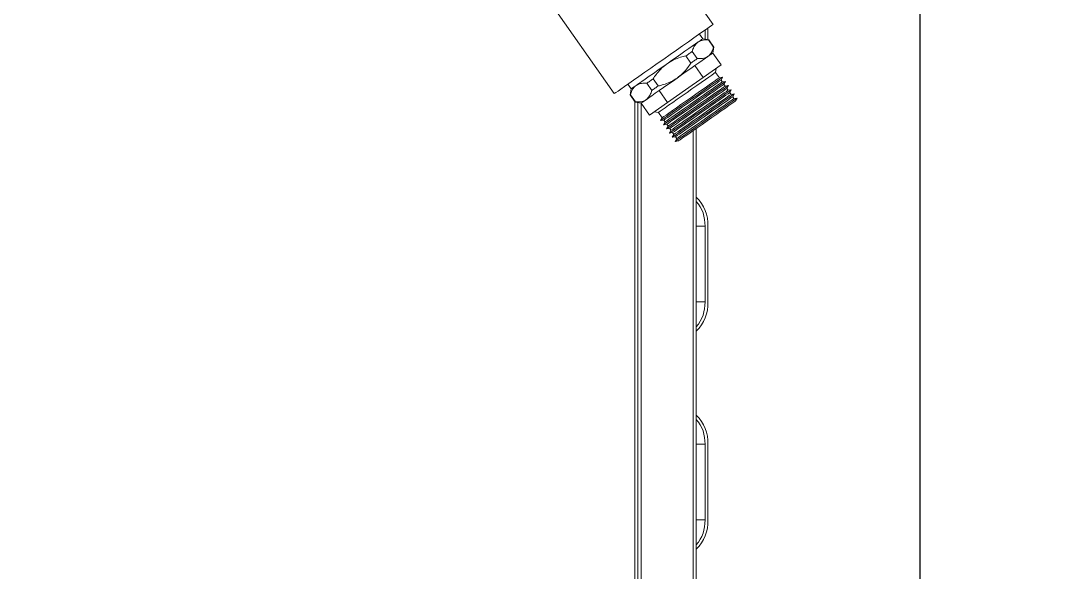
# Model space of a CAD drawing. Header units: millimetres. Extents: x 13502 to 23536, y 11874 to 14203.
# Drawn here: x 15443.39 to 15479.11, y 12918.17 to 12937.14 of the extents above; entities that cross this region are included whole.
import ezdxf

# ---------------------------------------------------------------- set-up
doc = ezdxf.new("R2010")
doc.units = ezdxf.units.MM

# ---------------------------------------------------------------- blocks, each defined once
blk = doc.blocks.new('A$C75AA7FFD')
at = {"color": 1, "linetype": 'Continuous', "lineweight": 0}
for p, q in [((122.036, 73.106), (126.08, 67.331)), ((122.68, 64.95), (118.637, 70.725)), ((125.902, 67.206), (125.902, 66.806)), ((125.903, 67.207), (125.903, 66.805)), ((125.609, 67.001), (125.724, 66.837)), ((125.932, 66.8), (125.724, 66.837)), ((125.802, 67.136), (125.802, 66.823)), ((125.932, 66.8), (126.105, 66.554)), ((126.099, 66.55), (125.926, 66.796)), ((126.068, 66.346), (126.105, 66.554)), ((125.316, 66.002), (125.144, 66.248)), ((125.363, 66.402), (125.535, 66.156)), ((126.068, 66.346), (126.069, 66.346)), ((126.355, 65.937), (126.069, 66.346)), ((125.452, 65.914), (125.454, 65.916)), ((125.741, 65.506), (125.454, 65.916)), ((125.454, 65.916), (125.455, 65.916)), ((126.048, 65.721), (126.355, 65.937)), ((126.191, 65.821), (126.166, 65.682)), ((124.018, 65.46), (124.19, 65.214)), ((125.126, 65.076), (125.741, 65.506)), ((125.741, 65.506), (126.048, 65.721)), ((126.166, 65.682), (126.295, 65.498)), ((126.295, 65.498), (126.406, 65.514)), ((126.406, 65.514), (126.353, 65.416)), ((126.353, 65.416), (126.396, 65.354)), ((126.396, 65.354), (126.506, 65.371)), ((126.506, 65.371), (126.453, 65.272)), ((123.266, 65.116), (123.151, 65.28)), ((123.229, 64.907), (123.266, 65.116)), ((123.97, 65.06), (123.798, 65.306)), ((124.223, 65.054), (124.224, 65.055)), ((124.224, 65.055), (124.226, 65.056)), ((124.511, 64.645), (124.224, 65.055)), ((124.511, 64.645), (125.126, 65.076)), ((126.453, 65.272), (126.496, 65.211)), ((126.496, 65.211), (126.606, 65.227)), ((126.606, 65.227), (126.553, 65.129)), ((126.553, 65.129), (126.596, 65.068)), ((126.596, 65.068), (126.707, 65.084)), ((126.707, 65.084), (126.654, 64.986)), ((123.401, 64.662), (123.229, 64.907)), ((123.235, 64.912), (123.407, 64.666)), ((123.387, 64.682), (123.387, 4.35)), ((123.61, 64.625), (123.401, 64.662)), ((126.654, 64.986), (126.697, 64.924)), ((126.697, 64.924), (126.807, 64.941)), ((126.807, 64.941), (126.754, 64.842)), ((126.754, 64.842), (126.797, 64.781)), ((126.797, 64.781), (126.908, 64.797)), ((126.908, 64.797), (126.854, 64.699)), ((123.497, 5.872), (123.497, 64.645)), ((123.497, 4.347), (123.497, 64.645)), ((123.607, 12.074), (123.607, 64.625)), ((123.609, 64.624), (123.61, 64.625)), ((123.896, 64.215), (123.609, 64.624)), ((123.896, 64.215), (124.204, 64.43)), ((124.2, 64.305), (124.061, 64.33)), ((124.329, 64.121), (124.2, 64.305)), ((124.204, 64.43), (124.511, 64.645)), ((124.276, 64.023), (124.329, 64.121)), ((124.387, 64.039), (124.276, 64.023)), ((124.376, 63.879), (124.43, 63.978)), ((124.43, 63.978), (124.387, 64.039)), ((124.487, 63.896), (124.376, 63.879)), ((124.477, 63.736), (124.53, 63.834)), ((124.587, 63.752), (124.477, 63.736)), ((124.53, 63.834), (124.487, 63.896)), ((124.577, 63.593), (124.63, 63.691)), ((124.688, 63.609), (124.577, 63.593)), ((124.63, 63.691), (124.587, 63.752)), ((124.731, 63.548), (124.688, 63.609)), ((125.392, 12.074), (125.392, 63.675)), ((125.502, 12.074), (125.502, 63.752)), ((124.677, 63.449), (124.731, 63.548)), ((124.788, 63.466), (124.677, 63.449)), ((124.778, 63.306), (124.831, 63.404)), ((124.888, 63.322), (124.778, 63.306)), ((124.831, 63.404), (124.788, 63.466)), ((125.502, 60.39), (125.802, 60.39)), ((125.802, 60.39), (125.802, 57.785)), ((125.902, 60.39), (125.902, 57.785)), ((125.902, 60.39), (125.903, 60.39)), ((125.903, 60.44), (125.903, 60.39)), ((125.903, 60.39), (125.903, 57.785)), ((125.502, 57.785), (125.802, 57.785)), ((125.902, 57.785), (125.903, 57.785)), ((125.903, 57.785), (125.903, 57.735)), ((125.502, 52.89), (125.802, 52.89)), ((125.802, 52.89), (125.802, 50.285)), ((125.902, 52.89), (125.902, 50.285)), ((125.902, 52.89), (125.903, 52.89)), ((125.903, 52.94), (125.903, 52.89)), ((125.903, 52.89), (125.903, 50.285)), ((125.502, 50.285), (125.802, 50.285)), ((125.902, 50.285), (125.903, 50.285)), ((125.903, 50.285), (125.903, 50.235))]:
    blk.add_line(p, q, dxfattribs=at)
at = {"color": 1, "linetype": 'Continuous', "lineweight": 0, "flags": 128}
for points in [[(122.68, 64.95), (122.695, 64.961), (122.738, 64.991), (122.81, 65.041), (122.908, 65.11), (123.032, 65.196), (123.178, 65.299), (123.345, 65.416), (123.53, 65.545), (123.73, 65.685), (123.94, 65.832), (124.158, 65.985), (124.38, 66.14), (124.602, 66.296), (124.82, 66.449), (125.031, 66.596), (125.23, 66.736), (125.415, 66.865), (125.582, 66.982), (125.729, 67.085), (125.852, 67.171), (125.95, 67.24), (126.022, 67.29), (126.065, 67.32), (126.08, 67.331), (126.08, 67.331)], [(125.559, 66.722), (125.597, 66.748), (125.63, 66.772), (125.658, 66.791), (125.682, 66.808), (125.7, 66.821), (125.713, 66.83), (125.721, 66.835), (125.724, 66.837)], [(124.495, 65.977), (124.655, 66.089), (124.813, 66.199), (124.965, 66.306), (125.109, 66.407), (125.243, 66.5), (125.364, 66.585), (125.47, 66.659), (125.559, 66.722)], [(125.903, 66.23), (125.814, 66.168), (125.708, 66.094), (125.587, 66.009), (125.453, 65.915), (125.309, 65.814), (125.157, 65.708), (124.999, 65.597), (124.839, 65.485)], [(125.363, 66.402), (125.337, 66.383), (125.311, 66.365), (125.284, 66.346), (125.257, 66.327), (125.229, 66.308), (125.201, 66.288), (125.173, 66.268), (125.144, 66.248)], [(125.535, 66.156), (125.509, 66.138), (125.483, 66.119), (125.456, 66.1), (125.429, 66.081), (125.401, 66.062), (125.373, 66.042), (125.345, 66.022), (125.316, 66.002)], [(126.068, 66.346), (126.065, 66.344), (126.057, 66.338), (126.044, 66.329), (126.026, 66.316), (126.002, 66.3), (125.974, 66.28), (125.941, 66.257), (125.903, 66.23)], [(123.431, 65.232), (123.52, 65.294), (123.626, 65.368), (123.747, 65.453), (123.88, 65.546), (124.025, 65.647), (124.177, 65.754), (124.334, 65.864), (124.495, 65.977)], [(124.839, 65.485), (124.679, 65.373), (124.521, 65.262), (124.369, 65.156), (124.225, 65.055), (124.091, 64.961), (123.97, 64.877), (123.864, 64.803), (123.775, 64.74)], [(124.018, 65.46), (123.989, 65.439), (123.961, 65.42), (123.933, 65.4), (123.905, 65.381), (123.878, 65.361), (123.851, 65.343), (123.824, 65.324), (123.798, 65.306)], [(126.166, 65.682), (126.151, 65.672), (126.107, 65.64), (126.034, 65.59), (125.936, 65.521), (125.815, 65.436), (125.675, 65.338), (125.519, 65.229), (125.354, 65.113), (125.183, 64.994), (125.012, 64.874), (124.847, 64.758), (124.692, 64.65), (124.551, 64.551), (124.43, 64.466), (124.332, 64.398), (124.259, 64.347), (124.215, 64.316), (124.2, 64.305)], [(126.406, 65.514), (126.402, 65.512), (126.373, 65.491), (126.316, 65.451), (126.232, 65.393), (126.124, 65.317), (125.995, 65.226), (125.848, 65.123), (125.687, 65.011), (125.516, 64.891), (125.341, 64.768), (125.166, 64.646), (124.995, 64.526), (124.834, 64.414), (124.687, 64.31), (124.557, 64.22), (124.449, 64.144), (124.366, 64.086), (124.309, 64.046), (124.28, 64.025), (124.276, 64.023)], [(126.506, 65.371), (126.502, 65.368), (126.474, 65.348), (126.416, 65.308), (126.333, 65.249), (126.225, 65.174), (126.095, 65.083), (125.948, 64.98), (125.787, 64.867), (125.616, 64.748), (125.441, 64.625), (125.266, 64.502), (125.095, 64.383), (124.934, 64.27), (124.787, 64.167), (124.658, 64.076), (124.55, 64.001), (124.466, 63.942), (124.409, 63.902), (124.38, 63.882), (124.376, 63.879)], [(126.353, 65.416), (126.338, 65.405), (126.293, 65.374), (126.221, 65.324), (126.123, 65.255), (126.001, 65.17), (125.861, 65.072), (125.706, 64.963), (125.54, 64.847), (125.37, 64.727), (125.199, 64.608), (125.033, 64.492), (124.878, 64.383), (124.738, 64.285), (124.617, 64.2), (124.518, 64.131), (124.446, 64.081), (124.401, 64.05), (124.387, 64.039)], [(125.312, 64.809), (125.483, 64.929), (125.648, 65.045), (125.804, 65.154), (125.944, 65.252), (126.065, 65.337), (126.163, 65.405), (126.236, 65.456), (126.28, 65.487), (126.295, 65.498)], [(123.266, 65.116), (123.277, 65.124), (123.308, 65.146), (123.36, 65.182), (123.431, 65.232)], [(124.19, 65.214), (124.161, 65.194), (124.133, 65.174), (124.105, 65.154), (124.077, 65.135), (124.05, 65.116), (124.023, 65.097), (123.996, 65.078), (123.97, 65.06)], [(126.606, 65.227), (126.603, 65.225), (126.574, 65.205), (126.517, 65.165), (126.433, 65.106), (126.325, 65.03), (126.196, 64.94), (126.048, 64.837), (125.887, 64.724), (125.717, 64.604), (125.542, 64.482), (125.366, 64.359), (125.196, 64.24), (125.035, 64.127), (124.888, 64.024), (124.758, 63.933), (124.65, 63.857), (124.566, 63.799), (124.509, 63.759), (124.48, 63.739), (124.477, 63.736)], [(126.453, 65.272), (126.438, 65.262), (126.394, 65.231), (126.321, 65.18), (126.223, 65.111), (126.102, 65.027), (125.961, 64.928), (125.806, 64.82), (125.641, 64.704), (125.47, 64.584), (125.299, 64.465), (125.134, 64.349), (124.978, 64.24), (124.838, 64.142), (124.717, 64.057), (124.619, 63.988), (124.546, 63.937), (124.502, 63.906), (124.487, 63.896)], [(126.707, 65.084), (126.703, 65.081), (126.674, 65.061), (126.617, 65.021), (126.533, 64.963), (126.425, 64.887), (126.296, 64.796), (126.149, 64.693), (125.988, 64.58), (125.817, 64.461), (125.642, 64.338), (125.467, 64.216), (125.296, 64.096), (125.135, 63.983), (124.988, 63.88), (124.858, 63.79), (124.75, 63.714), (124.667, 63.656), (124.61, 63.616), (124.581, 63.595), (124.577, 63.593)], [(126.553, 65.129), (126.538, 65.119), (126.494, 65.088), (126.422, 65.037), (126.323, 64.968), (126.202, 64.883), (126.062, 64.785), (125.906, 64.676), (125.741, 64.56), (125.57, 64.441), (125.4, 64.321), (125.234, 64.205), (125.079, 64.097), (124.938, 63.998), (124.817, 63.913), (124.719, 63.845), (124.647, 63.794), (124.602, 63.763), (124.587, 63.752)], [(125.413, 64.666), (125.583, 64.786), (125.749, 64.901), (125.904, 65.01), (126.044, 65.108), (126.166, 65.193), (126.264, 65.262), (126.336, 65.313), (126.381, 65.344), (126.396, 65.354)], [(125.513, 64.523), (125.684, 64.642), (125.849, 64.758), (126.004, 64.867), (126.145, 64.965), (126.266, 65.05), (126.364, 65.119), (126.437, 65.169), (126.481, 65.201), (126.496, 65.211)], [(125.613, 64.379), (125.784, 64.499), (125.949, 64.615), (126.105, 64.723), (126.245, 64.822), (126.366, 64.907), (126.465, 64.975), (126.537, 65.026), (126.581, 65.057), (126.596, 65.068)], [(123.775, 64.74), (123.704, 64.69), (123.652, 64.654), (123.621, 64.632), (123.61, 64.625)], [(124.329, 64.121), (124.344, 64.132), (124.388, 64.163), (124.461, 64.213), (124.559, 64.282), (124.68, 64.367), (124.821, 64.465), (124.976, 64.574), (125.141, 64.69), (125.312, 64.809)], [(124.43, 63.978), (124.444, 63.988), (124.489, 64.019), (124.561, 64.07), (124.66, 64.139), (124.781, 64.224), (124.921, 64.322), (125.076, 64.431), (125.242, 64.547), (125.413, 64.666)], [(126.807, 64.941), (126.804, 64.938), (126.775, 64.918), (126.718, 64.878), (126.634, 64.819), (126.526, 64.744), (126.396, 64.653), (126.249, 64.55), (126.088, 64.437), (125.918, 64.318), (125.742, 64.195), (125.567, 64.072), (125.397, 63.953), (125.236, 63.84), (125.088, 63.737), (124.959, 63.646), (124.851, 63.571), (124.767, 63.512), (124.71, 63.472), (124.681, 63.452), (124.677, 63.449)], [(126.654, 64.986), (126.639, 64.975), (126.594, 64.944), (126.522, 64.893), (126.424, 64.825), (126.302, 64.74), (126.162, 64.642), (126.007, 64.533), (125.841, 64.417), (125.671, 64.297), (125.5, 64.178), (125.334, 64.062), (125.179, 63.953), (125.039, 63.855), (124.918, 63.77), (124.819, 63.701), (124.747, 63.651), (124.703, 63.62), (124.688, 63.609)], [(126.908, 64.797), (126.904, 64.795), (126.875, 64.774), (126.818, 64.735), (126.734, 64.676), (126.626, 64.6), (126.497, 64.51), (126.35, 64.407), (126.188, 64.294), (126.018, 64.174), (125.843, 64.052), (125.667, 63.929), (125.497, 63.81), (125.336, 63.697), (125.189, 63.594), (125.059, 63.503), (124.951, 63.427), (124.868, 63.369), (124.81, 63.329), (124.781, 63.309), (124.778, 63.306)], [(126.754, 64.842), (126.739, 64.832), (126.695, 64.801), (126.622, 64.75), (126.524, 64.681), (126.403, 64.596), (126.263, 64.498), (126.107, 64.389), (125.942, 64.274), (125.771, 64.154), (125.6, 64.035), (125.435, 63.919), (125.28, 63.81), (125.139, 63.712), (125.018, 63.627), (124.92, 63.558), (124.847, 63.507), (124.803, 63.476), (124.788, 63.466)], [(126.854, 64.699), (126.839, 64.689), (126.795, 64.657), (126.723, 64.607), (126.624, 64.538), (126.503, 64.453), (126.363, 64.355), (126.208, 64.246), (126.042, 64.13), (125.871, 64.011), (125.701, 63.891), (125.535, 63.775), (125.38, 63.667), (125.24, 63.568), (125.118, 63.483), (125.02, 63.415), (124.948, 63.364), (124.903, 63.333), (124.888, 63.322)], [(125.714, 64.236), (125.884, 64.355), (126.05, 64.471), (126.205, 64.58), (126.346, 64.678), (126.467, 64.763), (126.565, 64.832), (126.637, 64.883), (126.682, 64.914), (126.697, 64.924)], [(125.814, 64.093), (125.985, 64.212), (126.15, 64.328), (126.306, 64.437), (126.446, 64.535), (126.567, 64.62), (126.665, 64.689), (126.738, 64.739), (126.782, 64.77), (126.797, 64.781)], [(124.53, 63.834), (124.545, 63.845), (124.589, 63.876), (124.662, 63.927), (124.76, 63.995), (124.881, 64.08), (125.021, 64.179), (125.177, 64.287), (125.342, 64.403), (125.513, 64.523)], [(124.63, 63.691), (124.645, 63.701), (124.69, 63.733), (124.762, 63.783), (124.86, 63.852), (124.981, 63.937), (125.122, 64.035), (125.277, 64.144), (125.443, 64.26), (125.613, 64.379)], [(124.731, 63.548), (124.746, 63.558), (124.79, 63.589), (124.862, 63.64), (124.961, 63.709), (125.082, 63.794), (125.222, 63.892), (125.377, 64.001), (125.543, 64.116), (125.714, 64.236)], [(124.831, 63.404), (124.846, 63.415), (124.89, 63.446), (124.963, 63.497), (125.061, 63.565), (125.182, 63.65), (125.323, 63.748), (125.478, 63.857), (125.643, 63.973), (125.814, 64.093)]]:
    blk.add_lwpolyline(points, dxfattribs=at)
at = {"color": 1, "linetype": 'Continuous', "lineweight": 0}
for centre, radius, start, end in [((122.514, 71.679), 5.957, 304.9455, 305.0154), ((128.684, 62.867), 4.5, 124.9727, 125.0652), ((122.266, 66.289), 1.684, 304.8704, 305.1175), ((126.043, 60.897), 4.599, 124.9737, 125.0642), ((124.576, 60.44), 1.327, 357.8503, 45.7468), ((124.576, 60.44), 1.227, 357.675, 41), ((124.576, 57.735), 1.227, 319, 2.325), ((124.576, 57.735), 1.327, 314.2532, 2.1497), ((124.576, 52.94), 1.327, 357.8503, 45.7468), ((124.576, 52.94), 1.227, 357.675, 41), ((124.576, 50.235), 1.227, 319, 2.325), ((124.576, 50.235), 1.327, 314.2532, 2.1497)]:
    blk.add_arc(centre, radius, start, end, dxfattribs=at)
for points, knots in [([(125.926, 66.796), (125.863, 66.798), (125.735, 66.802), (125.619, 66.762), (125.566, 66.727), (125.559, 66.722)], [0, 0, 0, 0, 0.456764, 0.927405, 1, 1, 1, 1]), ([(125.559, 66.722), (125.524, 66.691), (125.452, 66.628), (125.396, 66.509), (125.371, 66.428), (125.363, 66.402)], [0, 0, 0, 0, 0.395354, 0.802855, 1, 1, 1, 1]), ([(125.903, 66.23), (125.938, 66.261), (126.01, 66.324), (126.066, 66.443), (126.091, 66.524), (126.099, 66.55)], [0, 0, 0, 0, 0.3953369, 0.8028539, 1, 1, 1, 1]), ([(125.144, 66.248), (125.083, 66.233), (124.939, 66.198), (124.716, 66.115), (124.569, 66.023), (124.495, 65.977)], [0, 0, 0, 0, 0.265625, 0.62853, 1, 1, 1, 1]), ([(125.535, 66.156), (125.599, 66.154), (125.727, 66.15), (125.843, 66.19), (125.896, 66.226), (125.903, 66.23)], [0, 0, 0, 0, 0.456747, 0.927402, 1, 1, 1, 1]), ([(124.495, 65.977), (124.481, 65.967), (124.404, 65.912), (124.274, 65.795), (124.131, 65.629), (124.052, 65.511), (124.018, 65.46)], [0, 0, 0, 0, 0.072877, 0.401089, 0.736137, 1, 1, 1, 1]), ([(124.839, 65.485), (124.907, 65.538), (125.043, 65.645), (125.198, 65.825), (125.281, 65.95), (125.316, 66.002)], [0, 0, 0, 0, 0.36242, 0.734381, 1, 1, 1, 1]), ([(124.19, 65.214), (124.25, 65.228), (124.386, 65.261), (124.592, 65.339), (124.745, 65.421), (124.825, 65.475), (124.839, 65.485)], [0, 0, 0, 0, 0.263865, 0.592425, 0.927125, 1, 1, 1, 1]), ([(123.431, 65.232), (123.395, 65.201), (123.324, 65.138), (123.267, 65.019), (123.243, 64.938), (123.235, 64.912)], [0, 0, 0, 0, 0.395338, 0.802854, 1, 1, 1, 1]), ([(123.798, 65.306), (123.735, 65.308), (123.607, 65.312), (123.491, 65.272), (123.438, 65.236), (123.431, 65.232)], [0, 0, 0, 0, 0.456749, 0.927402, 1, 1, 1, 1]), ([(123.775, 64.74), (123.81, 64.771), (123.882, 64.834), (123.938, 64.953), (123.962, 65.034), (123.97, 65.06)], [0, 0, 0, 0, 0.395353, 0.802854, 1, 1, 1, 1]), ([(123.407, 64.666), (123.47, 64.664), (123.598, 64.66), (123.714, 64.7), (123.768, 64.735), (123.775, 64.74)], [0, 0, 0, 0, 0.45676, 0.927402, 1, 1, 1, 1])]:
    blk.add_open_spline(points, degree=3, knots=knots, dxfattribs=at)

msp = doc.modelspace()

# ---------------------------------------------------------------- linework, layer by layer
msp.add_lwpolyline([(15288.367, 12869.106), (15474.325, 12869.106), (15474.325, 13107.401), (15288.367, 13107.401)], close=True)
msp.add_lwpolyline([(15474.325, 12612.284), (15474.325, 13107.401), (15489.145, 13107.401), (15489.145, 12612.026)])

# ---------------------------------------------------------------- block references
msp.add_blockref('A$C75AA7FFD', (15341.123, 12869.686))

doc.saveas('drawing.dxf')
